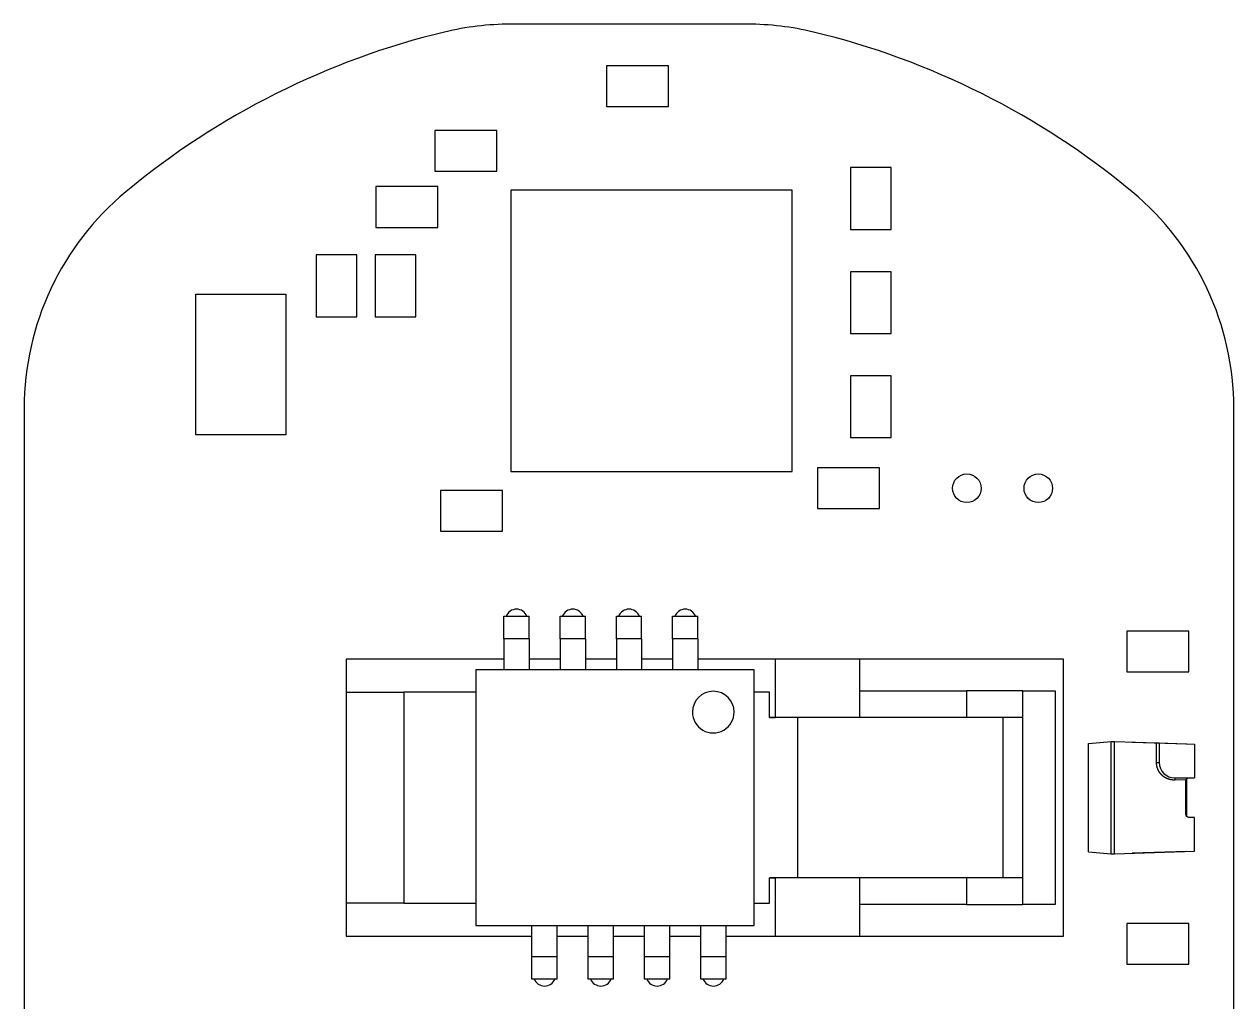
# Model space of a CAD drawing. Extents: x 0 to 43, y -0.9 to 55.
# Drawn here: x 0 to 43, y 20.24 to 55 of the extents above; entities that cross this region are included whole.
import ezdxf

# ---------------------------------------------------------------- set-up
doc = ezdxf.new("R2010")
doc.units = 0
doc.layers.add('Shape2DView', color=7, linetype='CONTINUOUS')

msp = doc.modelspace()

# ---------------------------------------------------------------- linework, layer by layer
at = {"layer": 'Shape2DView'}
for p, q in [((25.713, 55), (17.287, 55)), ((20.7, 53.525), (20.7, 52.075)), ((22.9, 53.525), (20.7, 53.525)), ((22.9, 52.075), (22.9, 53.525)), ((20.7, 52.075), (22.9, 52.075)), ((14.6, 51.225), (14.6, 49.775)), ((16.8, 51.225), (14.6, 51.225)), ((16.8, 49.775), (16.8, 51.225)), ((30.825, 49.9), (29.375, 49.9)), ((29.375, 49.9), (29.375, 47.7)), ((30.825, 47.7), (30.825, 49.9)), ((14.6, 49.775), (16.8, 49.775)), ((12.5, 49.225), (12.5, 47.775)), ((14.7, 49.225), (12.5, 49.225)), ((14.7, 47.775), (14.7, 49.225)), ((27.3, 49.1), (17.3, 49.1)), ((17.3, 49.1), (17.3, 39.1)), ((27.3, 39.1), (27.3, 49.1)), ((12.5, 47.775), (14.7, 47.775)), ((29.375, 47.7), (30.825, 47.7)), ((11.825, 46.8), (10.375, 46.8)), ((10.375, 46.8), (10.375, 44.6)), ((11.825, 44.6), (11.825, 46.8)), ((13.925, 46.8), (12.475, 46.8)), ((12.475, 46.8), (12.475, 44.6)), ((13.925, 44.6), (13.925, 46.8)), ((30.825, 46.2), (29.375, 46.2)), ((29.375, 46.2), (29.375, 44)), ((30.825, 44), (30.825, 46.2)), ((6.1, 45.4), (9.3, 45.4)), ((6.1, 40.4), (6.1, 45.4)), ((9.3, 45.4), (9.3, 40.4)), ((10.375, 44.6), (11.825, 44.6)), ((12.475, 44.6), (13.925, 44.6)), ((29.375, 44), (30.825, 44)), ((30.825, 42.5), (29.375, 42.5)), ((29.375, 42.5), (29.375, 40.3)), ((30.825, 40.3), (30.825, 42.5)), ((0, 41.347), (0, 13.653)), ((43, 13.653), (43, 41.347)), ((9.3, 40.4), (6.1, 40.4)), ((29.375, 40.3), (30.825, 40.3)), ((28.2, 39.225), (28.2, 37.775)), ((30.4, 39.225), (28.2, 39.225)), ((30.4, 37.775), (30.4, 39.225)), ((17.3, 39.1), (27.3, 39.1)), ((14.8, 38.425), (14.8, 36.975)), ((17, 38.425), (14.8, 38.425)), ((17, 36.975), (17, 38.425)), ((28.2, 37.775), (30.4, 37.775)), ((14.8, 36.975), (17, 36.975)), ((17.05, 33.95), (17.95, 33.95)), ((19.05, 33.95), (19.95, 33.95)), ((21.05, 33.95), (21.95, 33.95)), ((23.05, 33.95), (23.95, 33.95)), ((17.05, 33.15), (17.05, 32.05)), ((17.95, 33.15), (17.05, 33.15)), ((17.95, 33.15), (17.95, 32.05)), ((19.05, 33.15), (19.05, 32.05)), ((19.95, 33.15), (19.05, 33.15)), ((19.95, 33.15), (19.95, 32.05)), ((21.05, 33.15), (21.05, 32.05)), ((21.95, 33.15), (21.05, 33.15)), ((21.95, 33.15), (21.95, 32.05)), ((23.05, 33.15), (23.05, 32.05)), ((23.95, 33.15), (23.05, 33.15)), ((23.95, 33.15), (23.95, 32.05)), ((39.2, 33.425), (39.2, 31.975)), ((41.4, 33.425), (39.2, 33.425)), ((41.4, 31.975), (41.4, 33.425)), ((17.05, 32.425), (11.45, 32.425)), ((11.45, 32.425), (11.45, 22.575)), ((19.05, 32.425), (17.95, 32.425)), ((21.05, 32.425), (19.95, 32.425)), ((23.05, 32.425), (21.95, 32.425)), ((36.95, 32.425), (23.95, 32.425)), ((26.7, 32.425), (26.7, 30.35)), ((26.7, 32.425), (26.7, 30.35)), ((29.7, 30.35), (29.7, 32.425)), ((36.95, 22.575), (36.95, 32.425)), ((25.95, 32.05), (16.05, 32.05)), ((16.05, 32.05), (16.05, 22.95)), ((25.95, 22.95), (25.95, 32.05)), ((39.2, 31.975), (41.4, 31.975)), ((11.45, 31.25), (13.5, 31.25)), ((16.05, 31.25), (13.5, 31.25)), ((13.5, 31.25), (13.5, 23.75)), ((26.5, 31.25), (25.95, 31.25)), ((26.5, 30.35), (26.5, 31.25)), ((29.7, 31.3), (33.5, 31.3)), ((35.5, 31.3), (33.5, 31.3)), ((33.5, 31.3), (33.5, 30.35)), ((35.5, 30.35), (35.5, 31.3)), ((35.5, 31.3), (36.647, 31.3)), ((36.647, 31.3), (36.647, 23.7)), ((26.5, 30.35), (26.7, 30.35)), ((27.5, 30.35), (26.5, 30.35)), ((27.5, 24.65), (27.5, 30.35)), ((34.8, 30.35), (27.5, 30.35)), ((35.5, 30.35), (34.8, 30.35)), ((34.8, 24.65), (34.8, 30.35)), ((35.5, 24.65), (35.5, 30.35)), ((37.8351, 29.43), (38.6351, 29.5)), ((37.8351, 29.43), (38.6351, 29.5)), ((37.8351, 29.43), (38.6351, 29.5)), ((37.8351, 25.57), (37.8351, 29.43)), ((37.8351, 25.57), (37.8351, 29.43)), ((37.8351, 25.57), (37.8351, 29.43)), ((38.6351, 25.5), (38.6351, 29.5)), ((38.6351, 29.5), (38.7601, 29.5)), ((38.6351, 25.5), (38.6351, 29.5)), ((38.6351, 29.5), (38.7601, 29.5)), ((38.6351, 25.5), (38.6351, 29.5)), ((38.6351, 29.5), (38.7601, 29.5)), ((38.7601, 29.5), (40.2522, 29.4479)), ((38.7601, 25.5), (38.7601, 29.5)), ((38.7601, 29.5), (40.2522, 29.4479)), ((38.7601, 25.5), (38.7601, 29.5)), ((38.7601, 29.5), (40.2522, 29.4479)), ((38.7601, 25.5), (38.7601, 29.5)), ((39.3851, 29.4782), (41.3351, 29.4101)), ((39.3851, 29.4782), (41.3351, 29.4101)), ((39.3851, 29.4782), (41.3351, 29.4101)), ((40.2522, 29.4479), (40.3501, 29.4445)), ((40.2522, 28.75), (40.2522, 29.4479)), ((40.2522, 29.4479), (40.3501, 29.4445)), ((40.2522, 28.75), (40.2522, 29.4479)), ((40.2522, 29.4479), (40.3501, 29.4445)), ((40.2522, 28.75), (40.2522, 29.4479)), ((40.3501, 29.4445), (40.3501, 28.75)), ((40.3501, 29.4445), (41.6001, 29.4008)), ((40.3501, 29.4445), (40.3501, 28.75)), ((40.3501, 29.4445), (41.6001, 29.4008)), ((40.3501, 29.4445), (40.3501, 28.75)), ((40.3501, 29.4445), (41.6001, 29.4008)), ((41.6001, 29.4008), (41.6001, 28.2)), ((41.6001, 29.4008), (41.6001, 28.2)), ((41.6001, 29.4008), (41.6001, 28.2)), ((40.2522, 28.75), (40.3501, 28.75)), ((40.2522, 28.75), (40.3501, 28.75)), ((40.2522, 28.75), (40.3501, 28.75)), ((40.9001, 28.2), (41.4001, 28.2)), ((40.9001, 28.2), (41.4001, 28.2)), ((40.9001, 28.2), (41.4001, 28.2)), ((41.308, 28.139), (40.9001, 28.1247)), ((41.308, 28.139), (40.9001, 28.1247)), ((41.308, 28.139), (40.9001, 28.1247)), ((41.3001, 26.9), (41.3001, 28.1)), ((41.3001, 26.9), (41.3001, 28.1)), ((41.3001, 26.9), (41.3001, 28.1)), ((41.3351, 26.824), (41.3351, 28.176)), ((41.3351, 26.824), (41.3351, 28.176)), ((41.3351, 26.824), (41.3351, 28.176)), ((41.4001, 28.2), (41.6001, 28.2)), ((41.4001, 28.2), (41.6001, 28.2)), ((41.4001, 28.2), (41.6001, 28.2)), ((41.6001, 26.8), (41.4001, 26.8)), ((41.6001, 26.8), (41.4001, 26.8)), ((41.6001, 26.8), (41.4001, 26.8)), ((41.6001, 25.5992), (41.6001, 26.8)), ((41.6001, 25.5992), (41.6001, 26.8)), ((41.6001, 25.5992), (41.6001, 26.8)), ((37.8351, 25.57), (38.6351, 25.5)), ((37.8351, 25.57), (38.6351, 25.5)), ((37.8351, 25.57), (38.6351, 25.5)), ((38.6351, 25.5), (38.7601, 25.5)), ((38.6351, 25.5), (38.7601, 25.5)), ((38.6351, 25.5), (38.7601, 25.5)), ((38.7601, 25.5), (41.6001, 25.5992)), ((38.7601, 25.5), (41.6001, 25.5992)), ((38.7601, 25.5), (41.6001, 25.5992)), ((41.3351, 25.5899), (39.3851, 25.5218)), ((41.3351, 25.5899), (39.3851, 25.5218)), ((41.3351, 25.5899), (39.3851, 25.5218)), ((26.5, 24.65), (26.7, 24.65)), ((26.5, 23.75), (26.5, 24.65)), ((27.5, 24.65), (26.5, 24.65)), ((26.7, 24.65), (26.7, 22.575)), ((26.7, 24.65), (26.7, 22.575)), ((34.8, 24.65), (27.5, 24.65)), ((29.7, 22.575), (29.7, 24.65)), ((33.5, 24.65), (33.5, 23.7)), ((35.5, 24.65), (34.8, 24.65)), ((35.5, 23.7), (35.5, 24.65)), ((13.5, 23.75), (11.45, 23.75)), ((13.5, 23.75), (16.05, 23.75)), ((25.95, 23.75), (26.5, 23.75)), ((33.5, 23.7), (29.7, 23.7)), ((33.5, 23.7), (35.5, 23.7)), ((36.647, 23.7), (35.5, 23.7)), ((16.05, 22.95), (25.95, 22.95)), ((18.05, 21.85), (18.05, 22.95)), ((18.95, 21.85), (18.95, 22.95)), ((20.05, 21.85), (20.05, 22.95)), ((20.95, 21.85), (20.95, 22.95)), ((22.05, 21.85), (22.05, 22.95)), ((22.95, 21.85), (22.95, 22.95)), ((24.05, 21.85), (24.05, 22.95)), ((24.95, 21.85), (24.95, 22.95)), ((39.2, 23.025), (39.2, 21.575)), ((41.4, 23.025), (39.2, 23.025)), ((41.4, 21.575), (41.4, 23.025)), ((11.45, 22.575), (18.05, 22.575)), ((18.95, 22.575), (20.05, 22.575)), ((20.95, 22.575), (22.05, 22.575)), ((22.95, 22.575), (24.05, 22.575)), ((24.95, 22.575), (36.95, 22.575)), ((18.05, 21.85), (18.95, 21.85)), ((20.05, 21.85), (20.95, 21.85)), ((22.05, 21.85), (22.95, 21.85)), ((24.05, 21.85), (24.95, 21.85)), ((39.2, 21.575), (41.4, 21.575)), ((18.95, 21.05), (18.05, 21.05)), ((20.95, 21.05), (20.05, 21.05)), ((22.95, 21.05), (22.05, 21.05)), ((24.95, 21.05), (24.05, 21.05))]:
    msp.add_line(p, q, dxfattribs=at)
for centre in [(33.51, 38.5), (36.05, 38.5)]:
    msp.add_circle(centre, 0.508, dxfattribs=at)
for centre, radius, start, end in [((21.5038, 27.4927), 28.0079, 103.541, 129.706), ((17.2908, 44.9727), 10.0273, 90.0215, 103.523), ((25.7092, 44.9727), 10.0273, 76.4769, 89.9785), ((21.4962, 27.4927), 28.0079, 50.2938, 76.4589), ((9.99984, 41.3472), 9.99984, 129.709, -179.999), ((33.0001, 41.3472), 9.99986, -0.0009699, 50.2905), ((17.5, 33.8), 0.399999, 22.0275, 157.973), ((19.5, 33.8), 0.399999, 22.0275, 157.972), ((21.5, 33.8), 0.399999, 22.0275, 157.972), ((23.5, 33.8), 0.399999, 22.0275, 157.972), ((18.5, 21.2), 0.399999, -157.979, -22.0212), ((20.5, 21.2), 0.399999, -157.979, -22.0212), ((22.5, 21.2), 0.399999, -157.979, -22.0212), ((24.5, 21.2), 0.399999, -157.979, -22.0211)]:
    msp.add_arc(centre, radius, start, end, dxfattribs=at)
for centre, major_axis, ratio, start_param, end_param in [((17.05, 33.15), (0, 0.8), 0.000000044, 4.71239, 0), ((17.05, 33.15), (0, -0.5), 0.000000044, -4.71239, -3.14159), ((17.95, 33.15), (0, -0.8), 0.000000044, -4.71239, -3.14159), ((19.05, 33.15), (0, 0.8), 0.000000044, 4.71239, 0), ((19.05, 33.15), (0, -0.5), 0.000000044, -4.71239, -3.14159), ((19.95, 33.15), (0, -0.8), 0.000000044, -4.71239, -3.14159), ((21.05, 33.15), (0, 0.8), 0.000000044, 4.71239, 0), ((21.05, 33.15), (0, -0.5), 0.000000044, -4.71239, -3.14159), ((21.95, 33.15), (0, -0.8), 0.000000044, -4.71239, -3.14159), ((23.05, 33.15), (0, 0.8), 0.000000044, 4.71239, 0), ((23.05, 33.15), (0, -0.5), 0.000000044, -4.71239, -3.14159), ((23.95, 33.15), (0, -0.8), 0.000000044, -4.71239, -3.14159), ((24.4955, 30.54), (0, -0.741404), 1, 1.5708, 4.71239), ((24.4955, 30.54), (0, -0.741404), 1, 4.71239, 1.5708), ((24.4955, 30.54), (0, -0.741404), 1, 4.71239, 1.5708), ((40.9001, 28.75), (0, 0.55), 1, 1.5708, 3.14159), ((40.9001, 28.75), (0, 0.55), 1, 1.5708, 3.14159), ((40.9001, 28.75), (0, 0.55), 1, 1.5708, 3.14159), ((18.05, 21.85), (0, 0.8), 0.000000044, 3.14159, 4.71239), ((18.05, 21.85), (0, -0.5), 0.000000044, 0, -4.71239), ((18.95, 21.85), (0, -0.8), 0.000000044, 0, -4.71239), ((20.05, 21.85), (0, 0.8), 0.000000044, 3.14159, 4.71239), ((20.05, 21.85), (0, -0.5), 0.000000044, 0, -4.71239), ((20.95, 21.85), (0, -0.8), 0.000000044, 0, -4.71239), ((22.05, 21.85), (0, 0.8), 0.000000044, 3.14159, 4.71239), ((22.05, 21.85), (0, -0.5), 0.000000044, 0, -4.71239), ((22.95, 21.85), (0, -0.8), 0.000000044, 0, -4.71239), ((24.05, 21.85), (0, 0.8), 0.000000044, 3.14159, 4.71239), ((24.05, 21.85), (0, -0.5), 0.000000044, 0, -4.71239), ((24.95, 21.85), (0, -0.8), 0.000000044, 0, -4.71239)]:
    msp.add_ellipse(centre, major_axis=major_axis, ratio=ratio, start_param=start_param, end_param=end_param, dxfattribs=at)
msp.add_open_spline([(40.9001, 28.1247), (40.8283, 28.1263), (40.7572, 28.1361), (40.6877, 28.154), (40.6207, 28.1797), (40.5571, 28.2129), (40.4977, 28.2532), (40.4433, 28.2999), (40.3946, 28.3526), (40.3523, 28.4105), (40.3169, 28.4729), (40.2889, 28.5389), (40.2686, 28.6077), (40.2563, 28.6784), (40.2522, 28.75)], degree=1, knots=[4.67746, 4.67746, 4.79216, 4.90685, 5.02154, 5.13624, 5.25093, 5.36563, 5.48032, 5.59502, 5.70971, 5.82441, 5.9391, 6.0538, 6.16849, 6.28319, 6.28319], dxfattribs=at)
msp.add_open_spline([(40.9001, 28.1247), (40.8283, 28.1263), (40.7572, 28.1361), (40.6877, 28.154), (40.6207, 28.1797), (40.5571, 28.2129), (40.4977, 28.2532), (40.4433, 28.2999), (40.3946, 28.3526), (40.3523, 28.4105), (40.3169, 28.4729), (40.2889, 28.5389), (40.2686, 28.6077), (40.2563, 28.6784), (40.2522, 28.75)], degree=1, knots=[4.67746, 4.67746, 4.79216, 4.90685, 5.02154, 5.13624, 5.25093, 5.36563, 5.48032, 5.59502, 5.70971, 5.82441, 5.9391, 6.0538, 6.16849, 6.28319, 6.28319], dxfattribs=at)
msp.add_open_spline([(40.9001, 28.1247), (40.8283, 28.1263), (40.7572, 28.1361), (40.6877, 28.154), (40.6207, 28.1797), (40.5571, 28.2129), (40.4977, 28.2532), (40.4433, 28.2999), (40.3946, 28.3526), (40.3523, 28.4105), (40.3169, 28.4729), (40.2889, 28.5389), (40.2686, 28.6077), (40.2563, 28.6784), (40.2522, 28.75)], degree=1, knots=[4.67746, 4.67746, 4.79216, 4.90685, 5.02154, 5.13624, 5.25093, 5.36563, 5.48032, 5.59502, 5.70971, 5.82441, 5.9391, 6.0538, 6.16849, 6.28319, 6.28319], dxfattribs=at)
for points, degree in [([(40.9001, 28.2), (40.9001, 28.1247)], 1), ([(40.9001, 28.2), (40.9001, 28.1247)], 1), ([(40.9001, 28.2), (40.9001, 28.1247)], 1), ([(41.3001, 28.1), (41.3001, 28.1203), (41.308, 28.139)], 2), ([(41.3001, 28.1), (41.3001, 28.1203), (41.308, 28.139)], 2), ([(41.3001, 28.1), (41.3001, 28.1203), (41.308, 28.139)], 2), ([(41.308, 28.139), (41.323, 28.1753), (41.3608, 28.2004), (41.4001, 28.2)], 3), ([(41.308, 28.139), (41.323, 28.1753), (41.3608, 28.2004), (41.4001, 28.2)], 3), ([(41.308, 28.139), (41.323, 28.1753), (41.3608, 28.2004), (41.4001, 28.2)], 3), ([(41.4001, 26.8), (41.3466, 26.7989), (41.2989, 26.8465), (41.3001, 26.9)], 3), ([(41.4001, 26.8), (41.3466, 26.7989), (41.2989, 26.8465), (41.3001, 26.9)], 3), ([(41.4001, 26.8), (41.3466, 26.7989), (41.2989, 26.8465), (41.3001, 26.9)], 3)]:
    msp.add_open_spline(points, degree=degree, dxfattribs=at)

doc.saveas('drawing.dxf')
